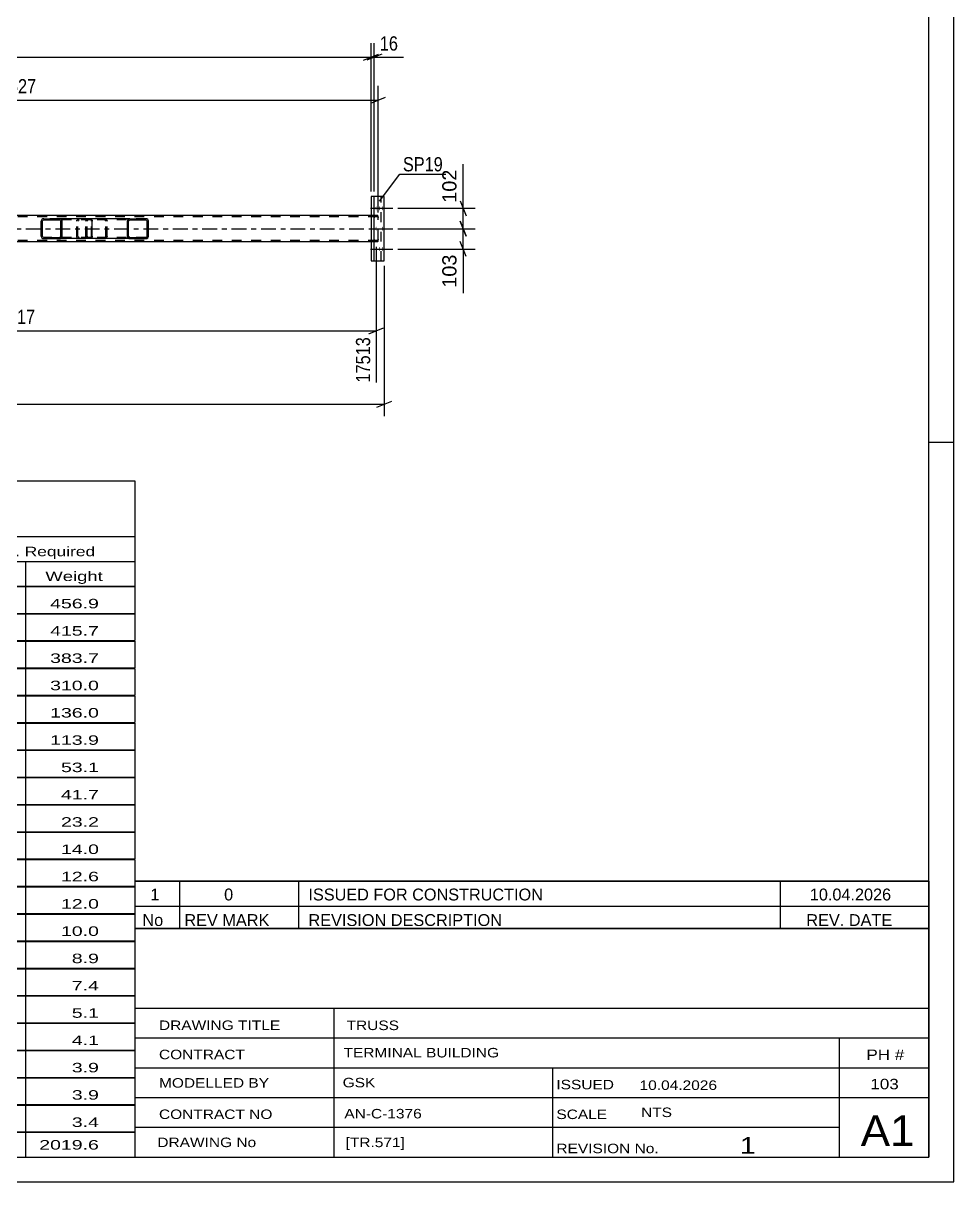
# Model space of a CAD drawing. Header units: millimetres. Extents: x -111 to 730, y -402 to 192.
# Drawn here: x 542.7 to 730.2, y -402.3 to -168.8 of the extents above; entities that cross this region are included whole.
import ezdxf

# ---------------------------------------------------------------- set-up
doc = ezdxf.new("R2010")
doc.units = ezdxf.units.MM
doc.linetypes.add('DXK_LINE_DOT2', pattern=[3.9198, 1.9599, -1.9599])
doc.linetypes.add('DXK_LINE_DOT3', pattern=[5.9187, 2.979, -0.9799, 0.9799, -0.9799])
doc.styles.add('Arial', font='ARIAL.TTF', dxfattribs={"height": 0.2})
doc.styles.add('Arial Narrow', font='ARIALN.TTF', dxfattribs={"height": 0.2})

# ---------------------------------------------------------------- blocks, each defined once
blk = doc.blocks.new('Unknown-192539618-1137')
at = {"color": 5, "linetype": 'Continuous'}
for p, q in [((730.15, -402.25), (730.15, 191.75)), ((725.15, -397.25), (725.15, 186.75)), ((730.15, -253.25), (725.15, -253.25)), ((-105.85, -397.25), (725.15, -397.25)), ((-110.85, -402.25), (730.15, -402.25))]:
    blk.add_line(p, q, dxfattribs=at)
blk = doc.blocks.new('Part-192539618-3714 - 3622')
at = {"color": 2, "linetype": 'Continuous'}
for p, q in [((615.42, -203.69), (612.77, -203.69)), ((612.77, -203.69), (612.77, -216.69)), ((613.41, -216.69), (613.41, -203.69)), ((615.42, -216.69), (615.42, -203.69)), ((612.77, -216.69), (615.42, -216.69))]:
    blk.add_line(p, q, dxfattribs=at)
at = {"color": 7, "linetype": 'DXK_LINE_DOT2'}
blk.add_line((614.79, -216.69), (614.79, -203.69), dxfattribs=at)
blk = doc.blocks.new('Part-192539618-3737 - 3622')
at = {"linetype": 'Continuous'}
h = blk.add_hatch(dxfattribs=at)
h.set_pattern_fill('', scale=0.7, style=0, pattern_type=0)
h.set_pattern_definition([(45, (567.8845, -208.4888), (-1.57154, 1.57154), [])])
h.paths.add_polyline_path([(567.92, -208.67), (567.88, -208.49), (567.77, -208.33), (567.61, -208.23), (567.41, -208.19), (564.18, -208.19), (563.98, -208.23), (563.82, -208.33), (563.71, -208.49), (563.67, -208.67), (563.67, -211.71), (563.71, -211.9), (563.82, -212.05), (563.98, -212.16), (564.18, -212.19), (567.41, -212.19), (567.61, -212.16), (567.77, -212.05), (567.88, -211.9), (567.92, -211.71)])
h.paths.add_polyline_path([(567.65, -211.8), (567.59, -211.88), (567.51, -211.93), (567.41, -211.95), (564.18, -211.95), (564.08, -211.93), (564, -211.88), (563.94, -211.8), (563.92, -211.71), (563.92, -208.67), (563.94, -208.58), (564, -208.5), (564.08, -208.45), (564.18, -208.43), (567.41, -208.43), (567.51, -208.45), (567.59, -208.5), (567.65, -208.58), (567.67, -208.67), (567.67, -211.71)])
at = {"color": 7, "linetype": 'DXK_LINE_DOT2'}
for p, q in [((555.32, -208.67), (555.36, -208.49)), ((555.32, -211.71), (555.32, -208.67)), ((555.59, -208.58), (555.57, -208.67)), ((555.57, -211.71), (555.57, -208.67)), ((555.65, -208.5), (555.59, -208.58)), ((555.63, -208.23), (555.83, -208.19)), ((555.73, -208.45), (555.65, -208.5)), ((555.83, -208.43), (555.73, -208.45)), ((556.31, -208.19), (555.83, -208.19)), ((567.41, -208.43), (555.83, -208.43)), ((559.06, -208.19), (559.26, -208.23)), ((559.16, -208.45), (559.06, -208.43)), ((559.24, -208.5), (559.16, -208.45)), ((559.3, -208.58), (559.24, -208.5)), ((559.32, -208.67), (559.3, -208.58)), ((559.32, -211.71), (559.32, -208.67)), ((559.54, -208.49), (559.57, -208.67)), ((559.57, -211.71), (559.57, -208.67)), ((567.41, -208.19), (564.18, -208.19)), ((555.36, -211.9), (555.32, -211.71)), ((555.57, -211.71), (555.59, -211.8)), ((555.59, -211.8), (555.65, -211.88)), ((555.83, -212.19), (555.63, -212.16)), ((555.65, -211.88), (555.73, -211.93)), ((555.73, -211.93), (555.83, -211.95)), ((567.41, -211.95), (555.83, -211.95)), ((556.31, -212.19), (555.83, -212.19)), ((559.06, -211.95), (559.16, -211.93)), ((559.26, -212.16), (559.06, -212.19)), ((559.16, -211.93), (559.24, -211.88)), ((559.24, -211.88), (559.3, -211.8)), ((559.3, -211.8), (559.32, -211.71)), ((559.57, -211.71), (559.54, -211.9)), ((567.41, -212.19), (564.18, -212.19))]:
    blk.add_line(p, q, dxfattribs=at)
at = {"color": 2, "linetype": 'Continuous'}
for p, q in [((564.18, -208.19), (556.31, -208.19)), ((563.71, -208.49), (563.67, -208.67)), ((563.67, -211.71), (563.67, -208.67)), ((563.92, -208.67), (563.94, -208.58)), ((563.92, -211.71), (563.92, -208.67)), ((563.94, -208.58), (564, -208.5)), ((564.18, -208.19), (563.98, -208.23)), ((564, -208.5), (564.08, -208.45)), ((564.08, -208.45), (564.18, -208.43)), ((564.18, -208.19), (567.41, -208.19)), ((564.18, -208.43), (567.41, -208.43)), ((567.61, -208.23), (567.41, -208.19)), ((567.41, -208.43), (567.51, -208.45)), ((567.51, -208.45), (567.59, -208.5)), ((567.59, -208.5), (567.65, -208.58)), ((567.65, -208.58), (567.67, -208.67)), ((567.67, -211.71), (567.67, -208.67)), ((567.92, -208.67), (567.88, -208.49)), ((567.92, -211.71), (567.92, -208.67)), ((564.18, -212.19), (556.31, -212.19)), ((563.67, -211.71), (563.71, -211.9)), ((563.94, -211.8), (563.92, -211.71)), ((564, -211.88), (563.94, -211.8)), ((563.98, -212.16), (564.18, -212.19)), ((564.08, -211.93), (564, -211.88)), ((564.18, -211.95), (564.08, -211.93)), ((564.18, -211.95), (567.41, -211.95)), ((564.18, -212.19), (567.41, -212.19)), ((567.51, -211.93), (567.41, -211.95)), ((567.41, -212.19), (567.61, -212.16)), ((567.59, -211.88), (567.51, -211.93)), ((567.65, -211.8), (567.59, -211.88)), ((567.67, -211.71), (567.65, -211.8)), ((567.88, -211.9), (567.92, -211.71))]:
    blk.add_line(p, q, dxfattribs=at)
at = {"color": 7, "linetype": 'DXK_LINE_DOT2'}
for centre, start, end in [((555.81, -208.69), 110.7583, 155.68), ((559.08, -208.69), 24.32, 69.2417), ((555.81, -211.69), 204.32, 249.2417), ((559.08, -211.69), 290.7583, 335.68)]:
    blk.add_arc(centre, 0.496, start, end, dxfattribs=at)
at = {"color": 2, "linetype": 'Continuous'}
for centre, start, end in [((564.16, -208.69), 110.7583, 155.68), ((567.43, -208.69), 24.32, 69.2417), ((564.16, -211.69), 204.32, 249.2417), ((567.43, -211.69), 290.7583, 335.68)]:
    blk.add_arc(centre, 0.496, start, end, dxfattribs=at)
blk = doc.blocks.new('Part-192539618-3738 - 3622')
at = {"linetype": 'Continuous'}
h = blk.add_hatch(dxfattribs=at)
h.set_pattern_fill('', scale=0.7, style=0, pattern_type=0)
h.set_pattern_definition([(45, (550.4738, -208.4888), (-1.57154, 1.57154), [])])
h.paths.add_polyline_path([(550.51, -208.67), (550.47, -208.49), (550.36, -208.33), (550.2, -208.23), (550.01, -208.19), (546.83, -208.19), (546.63, -208.23), (546.47, -208.33), (546.36, -208.49), (546.32, -208.67), (546.32, -211.71), (546.36, -211.9), (546.47, -212.05), (546.63, -212.16), (546.83, -212.19), (550.01, -212.19), (550.2, -212.16), (550.36, -212.05), (550.47, -211.9), (550.51, -211.71)])
h.paths.add_polyline_path([(550.24, -211.8), (550.19, -211.88), (550.11, -211.93), (550.01, -211.95), (546.83, -211.95), (546.73, -211.93), (546.65, -211.88), (546.59, -211.8), (546.57, -211.71), (546.57, -208.67), (546.59, -208.58), (546.65, -208.5), (546.73, -208.45), (546.83, -208.43), (550.01, -208.43), (550.11, -208.45), (550.19, -208.5), (550.24, -208.58), (550.26, -208.67), (550.26, -211.71)])
at = {"color": 2, "linetype": 'Continuous'}
for p, q in [((546.36, -208.49), (546.32, -208.67)), ((546.32, -211.71), (546.32, -208.67)), ((546.57, -208.67), (546.59, -208.58)), ((546.57, -211.71), (546.57, -208.67)), ((546.59, -208.58), (546.65, -208.5)), ((546.83, -208.19), (546.63, -208.23)), ((546.65, -208.5), (546.73, -208.45)), ((546.73, -208.45), (546.83, -208.43)), ((546.83, -208.19), (550.01, -208.19)), ((546.83, -208.43), (550.01, -208.43)), ((556.31, -208.19), (550.01, -208.19)), ((550.2, -208.23), (550.01, -208.19)), ((550.01, -208.43), (550.11, -208.45)), ((550.11, -208.45), (550.19, -208.5)), ((550.19, -208.5), (550.24, -208.58)), ((550.24, -208.58), (550.26, -208.67)), ((550.26, -211.71), (550.26, -208.67)), ((550.51, -208.67), (550.47, -208.49)), ((550.51, -211.71), (550.51, -208.67)), ((556.31, -208.19), (556.41, -208.23)), ((556.41, -208.23), (556.5, -208.33)), ((556.5, -208.33), (556.56, -208.49)), ((556.56, -208.49), (556.58, -208.67)), ((556.58, -211.71), (556.58, -208.67)), ((546.32, -211.71), (546.36, -211.9)), ((546.59, -211.8), (546.57, -211.71)), ((546.65, -211.88), (546.59, -211.8)), ((546.63, -212.16), (546.83, -212.19)), ((546.73, -211.93), (546.65, -211.88)), ((546.83, -211.95), (546.73, -211.93)), ((546.83, -211.95), (550.01, -211.95)), ((546.83, -212.19), (550.01, -212.19)), ((550.11, -211.93), (550.01, -211.95)), ((550.01, -212.19), (550.2, -212.16)), ((556.31, -212.19), (550.01, -212.19)), ((550.19, -211.88), (550.11, -211.93)), ((550.24, -211.8), (550.19, -211.88)), ((550.26, -211.71), (550.24, -211.8)), ((550.47, -211.9), (550.51, -211.71)), ((556.41, -212.16), (556.31, -212.19)), ((556.5, -212.05), (556.41, -212.16)), ((556.56, -211.9), (556.5, -212.05)), ((556.58, -211.71), (556.56, -211.9))]:
    blk.add_line(p, q, dxfattribs=at)
at = {"color": 7, "linetype": 'DXK_LINE_DOT2'}
for p, q in [((550.01, -208.19), (546.83, -208.19)), ((556.31, -208.43), (546.83, -208.43)), ((553.47, -208.67), (553.51, -208.49)), ((553.47, -211.71), (553.47, -208.67)), ((553.74, -208.58), (553.72, -208.67)), ((553.72, -211.71), (553.72, -208.67)), ((553.8, -208.5), (553.74, -208.58)), ((553.78, -208.23), (553.98, -208.19)), ((553.88, -208.45), (553.8, -208.5)), ((553.98, -208.43), (553.88, -208.45)), ((555.32, -208.43), (555.32, -208.19)), ((556.36, -208.45), (556.31, -208.43)), ((556.41, -208.5), (556.36, -208.45)), ((556.43, -208.58), (556.41, -208.5)), ((556.45, -208.67), (556.43, -208.58)), ((556.45, -211.71), (556.45, -208.67)), ((556.31, -211.95), (546.83, -211.95)), ((550.01, -212.19), (546.83, -212.19)), ((553.51, -211.9), (553.47, -211.71)), ((553.72, -211.71), (553.74, -211.8)), ((553.74, -211.8), (553.8, -211.88)), ((553.98, -212.19), (553.78, -212.16)), ((553.8, -211.88), (553.82, -211.9)), ((553.82, -211.9), (553.88, -211.93)), ((553.88, -211.93), (553.98, -211.95)), ((555.32, -212.19), (555.32, -211.95)), ((556.31, -211.95), (556.36, -211.93)), ((556.36, -211.93), (556.41, -211.88)), ((556.41, -211.88), (556.43, -211.8)), ((556.43, -211.8), (556.45, -211.71))]:
    blk.add_line(p, q, dxfattribs=at)
at = {"color": 2, "linetype": 'Continuous'}
for centre, start, end in [((546.81, -208.69), 111.1941, 156.1506), ((550.02, -208.69), 23.8494, 68.8059), ((546.81, -211.7), 203.8494, 248.8059), ((550.02, -211.7), 291.1941, 336.1506)]:
    blk.add_arc(centre, 0.492, start, end, dxfattribs=at)
at = {"color": 7, "linetype": 'DXK_LINE_DOT2'}
for centre, start, end in [((553.96, -208.69), 111.1941, 156.1506), ((553.96, -211.7), 203.8494, 248.8059)]:
    blk.add_arc(centre, 0.492, start, end, dxfattribs=at)
blk = doc.blocks.new('Part-192539618-3839 - 3622')
at = {"color": 2, "linetype": 'Continuous'}
for p, q in [((612.77, -207.55), (474.3, -207.55)), ((612.77, -212.83), (474.3, -212.83))]:
    blk.add_line(p, q, dxfattribs=at)
at = {"color": 7, "linetype": 'DXK_LINE_DOT2'}
for p, q in [((614.12, -207.55), (612.77, -207.55)), ((613.39, -207.69), (613.37, -207.85)), ((613.41, -207.59), (613.39, -207.69)), ((613.44, -207.55), (613.41, -207.59)), ((614.15, -207.59), (614.12, -207.55)), ((614.17, -207.69), (614.15, -207.59)), ((614.19, -207.85), (614.17, -207.69)), ((614.12, -207.79), (-48.62, -207.79)), ((613.37, -207.85), (613.37, -208.03)), ((613.37, -212.35), (613.37, -208.03)), ((613.4, -208.03), (613.41, -208.01)), ((613.4, -212.35), (613.4, -208.03)), ((613.41, -207.94), (613.42, -207.86)), ((613.41, -208.01), (613.41, -207.94)), ((613.42, -207.86), (613.43, -207.81)), ((613.43, -207.81), (613.44, -207.79)), ((614.12, -207.79), (614.14, -207.81)), ((614.14, -207.81), (614.15, -207.86)), ((614.15, -207.86), (614.16, -207.94)), ((614.16, -207.94), (614.16, -208.03)), ((614.16, -212.35), (614.16, -208.03)), ((614.2, -208.03), (614.19, -207.85)), ((614.2, -212.35), (614.2, -208.03)), ((613.37, -212.35), (613.37, -212.54)), ((613.41, -212.44), (613.4, -212.35)), ((613.42, -212.52), (613.41, -212.44)), ((614.16, -212.44), (614.15, -212.52)), ((614.16, -212.35), (614.16, -212.44)), ((614.19, -212.54), (614.2, -212.35)), ((614.12, -212.59), (-48.62, -212.59)), ((614.12, -212.83), (612.77, -212.83)), ((613.37, -212.54), (613.39, -212.69)), ((613.39, -212.69), (613.41, -212.8)), ((613.41, -212.8), (613.44, -212.83)), ((613.43, -212.57), (613.42, -212.52)), ((613.44, -212.59), (613.43, -212.57)), ((614.14, -212.57), (614.12, -212.59)), ((614.12, -212.83), (614.15, -212.8)), ((614.15, -212.52), (614.14, -212.57)), ((614.15, -212.8), (614.17, -212.69)), ((614.17, -212.69), (614.19, -212.54))]:
    blk.add_line(p, q, dxfattribs=at)
at = {"color": 7, "linetype": 'DXK_LINE_DOT3'}
blk.add_line((-48.62, -210.19), (613.78, -210.19), dxfattribs=at)
blk = doc.blocks.new('Bolt-192539618-3847 - 3622')
at = {"linetype": 'Continuous'}
for points in [[(613.71, -206.09), (613.71, -206), (613.72, -205.91), (613.72, -205.83), (613.73, -205.77), (613.74, -205.71), (613.76, -205.67), (613.77, -205.66), (613.78, -205.66), (613.8, -205.67), (613.81, -205.71), (613.82, -205.77), (613.83, -205.83), (613.84, -205.91), (613.84, -206), (613.85, -206.09), (613.84, -206.18), (613.84, -206.27), (613.83, -206.35), (613.82, -206.42), (613.81, -206.47), (613.8, -206.51), (613.78, -206.53), (613.77, -206.53), (613.76, -206.51), (613.74, -206.47), (613.73, -206.42), (613.72, -206.35), (613.72, -206.27), (613.71, -206.18)], [(614.35, -206.09), (614.35, -206), (614.35, -205.91), (614.36, -205.83), (614.37, -205.77), (614.38, -205.71), (614.39, -205.67), (614.41, -205.66), (614.42, -205.66), (614.43, -205.67), (614.45, -205.71), (614.46, -205.77), (614.47, -205.83), (614.48, -205.91), (614.48, -206), (614.48, -206.09), (614.48, -206.18), (614.48, -206.27), (614.47, -206.35), (614.46, -206.42), (614.45, -206.47), (614.43, -206.51), (614.42, -206.53), (614.41, -206.53), (614.39, -206.51), (614.38, -206.47), (614.37, -206.42), (614.36, -206.35), (614.35, -206.27), (614.35, -206.18)], [(614.98, -206.09), (614.98, -206), (614.99, -205.91), (614.99, -205.83), (615, -205.77), (615.02, -205.71), (615.03, -205.67), (615.04, -205.66), (615.06, -205.66), (615.07, -205.67), (615.08, -205.71), (615.1, -205.77), (615.1, -205.83), (615.11, -205.91), (615.12, -206), (615.12, -206.09), (615.12, -206.18), (615.11, -206.27), (615.1, -206.35), (615.1, -206.42), (615.08, -206.47), (615.07, -206.51), (615.06, -206.53), (615.04, -206.53), (615.03, -206.51), (615.02, -206.47), (615, -206.42), (614.99, -206.35), (614.99, -206.27), (614.98, -206.18)], [(613.71, -210.19), (613.71, -210.1), (613.72, -210.01), (613.72, -209.93), (613.73, -209.87), (613.74, -209.81), (613.76, -209.77), (613.77, -209.76), (613.78, -209.76), (613.8, -209.77), (613.81, -209.81), (613.82, -209.87), (613.83, -209.93), (613.84, -210.01), (613.84, -210.1), (613.85, -210.19), (613.84, -210.28), (613.84, -210.37), (613.83, -210.45), (613.82, -210.52), (613.81, -210.57), (613.8, -210.61), (613.78, -210.63), (613.77, -210.63), (613.76, -210.61), (613.74, -210.57), (613.73, -210.52), (613.72, -210.45), (613.72, -210.37), (613.71, -210.28)], [(614.98, -210.19), (614.98, -210.1), (614.99, -210.01), (614.99, -209.93), (615, -209.87), (615.02, -209.81), (615.03, -209.77), (615.04, -209.76), (615.06, -209.76), (615.07, -209.77), (615.08, -209.81), (615.1, -209.87), (615.1, -209.93), (615.11, -210.01), (615.12, -210.1), (615.12, -210.19), (615.12, -210.28), (615.11, -210.37), (615.1, -210.45), (615.1, -210.52), (615.08, -210.57), (615.07, -210.61), (615.06, -210.63), (615.04, -210.63), (615.03, -210.61), (615.02, -210.57), (615, -210.52), (614.99, -210.45), (614.99, -210.37), (614.98, -210.28)], [(613.71, -214.29), (613.71, -214.2), (613.72, -214.11), (613.72, -214.03), (613.73, -213.97), (613.74, -213.91), (613.76, -213.87), (613.77, -213.86), (613.78, -213.86), (613.8, -213.87), (613.81, -213.91), (613.82, -213.97), (613.83, -214.03), (613.84, -214.11), (613.84, -214.2), (613.85, -214.29), (613.84, -214.38), (613.84, -214.47), (613.83, -214.55), (613.82, -214.62), (613.81, -214.67), (613.8, -214.71), (613.78, -214.73), (613.77, -214.73), (613.76, -214.71), (613.74, -214.67), (613.73, -214.62), (613.72, -214.55), (613.72, -214.47), (613.71, -214.38)], [(614.35, -214.29), (614.35, -214.2), (614.35, -214.11), (614.36, -214.03), (614.37, -213.97), (614.38, -213.91), (614.39, -213.87), (614.41, -213.86), (614.42, -213.86), (614.43, -213.87), (614.45, -213.91), (614.46, -213.97), (614.47, -214.03), (614.48, -214.11), (614.48, -214.2), (614.48, -214.29), (614.48, -214.38), (614.48, -214.47), (614.47, -214.55), (614.46, -214.62), (614.45, -214.67), (614.43, -214.71), (614.42, -214.73), (614.41, -214.73), (614.39, -214.71), (614.38, -214.67), (614.37, -214.62), (614.36, -214.55), (614.35, -214.47), (614.35, -214.38)], [(614.98, -214.29), (614.98, -214.2), (614.99, -214.11), (614.99, -214.03), (615, -213.97), (615.02, -213.91), (615.03, -213.87), (615.04, -213.86), (615.06, -213.86), (615.07, -213.87), (615.08, -213.91), (615.1, -213.97), (615.1, -214.03), (615.11, -214.11), (615.12, -214.2), (615.12, -214.29), (615.12, -214.38), (615.11, -214.47), (615.1, -214.55), (615.1, -214.62), (615.08, -214.67), (615.07, -214.71), (615.06, -214.73), (615.04, -214.73), (615.03, -214.71), (615.02, -214.67), (615, -214.62), (614.99, -214.55), (614.99, -214.47), (614.98, -214.38)]]:
    blk.add_hatch(color=1, dxfattribs=at).paths.add_polyline_path(points)
at = {"color": 1, "linetype": 'Continuous'}
for p, q in [((612.63, -206.09), (615.91, -206.09)), ((613.27, -206.09), (616.55, -206.09)), ((613.9, -206.09), (617.18, -206.09)), ((612.63, -210.19), (615.91, -210.19)), ((613.9, -210.19), (617.18, -210.19)), ((612.63, -214.29), (615.91, -214.29)), ((613.27, -214.29), (616.55, -214.29)), ((613.9, -214.29), (617.18, -214.29))]:
    blk.add_line(p, q, dxfattribs=at)
blk = doc.blocks.new('StraightDimension-192539618-37159 - 3622')
at = {"color": 7, "linetype": 'Continuous'}
for p, q in [((630.72, -208.69), (631.92, -211.69)), ((618.18, -210.19), (633.72, -210.19)), ((631.32, -214.29), (631.32, -210.19)), ((618.18, -214.29), (633.72, -214.29)), ((631.92, -215.79), (630.72, -212.79))]:
    blk.add_line(p, q, dxfattribs=at)
at = {"color": 0}
blk.add_wipeout([(630.57, -214.82), (626.37, -214.82), (626.37, -222.69), (630.57, -222.69)], dxfattribs=at)
at = {"color": 7, "linetype": 'Continuous'}
blk.add_line((631.32, -214.29), (631.32, -223.21), dxfattribs=at)
blk.add_line((631.32, -214.29), (631.32, -223.21), dxfattribs=at)
at = {"color": 3, "style": 'Arial'}
blk.add_text('103', height=2.865, rotation=90.0002, dxfattribs=at).set_placement((629.97, -222.09))
blk = doc.blocks.new('StraightDimension-192539618-3921 - 3622')
at = {"color": 7, "linetype": 'Continuous'}
for p, q in [((613.78, -213.83), (613.78, -241.19)), ((469.1, -222.23), (469.1, -241.19)), ((470.6, -230.15), (467.6, -231.35)), ((469.1, -230.75), (613.78, -230.75)), ((612.28, -231.35), (615.28, -230.15))]:
    blk.add_line(p, q, dxfattribs=at)
at = {"color": 0}
blk.add_wipeout([(545.7, -230), (545.7, -225.8), (537.18, -225.8), (537.18, -230)], dxfattribs=at)
at = {"color": 0, "linetype": 'Continuous'}
blk.add_wipeout([(613.18, -231.45), (608.98, -231.45), (608.98, -241.79), (613.18, -241.79)], dxfattribs=at)
at = {"color": 3, "style": 'Arial Narrow'}
blk.add_text('3617', height=2.863, dxfattribs=at).set_placement((537.78, -229.4))
at = {"color": 3, "linetype": 'Continuous', "style": 'Arial Narrow'}
blk.add_text('17513', height=2.863, rotation=90.0002, dxfattribs=at).set_placement((612.58, -241.19))
blk = doc.blocks.new('StraightDimension-192539618-3941 - 3622')
at = {"color": 7, "linetype": 'Continuous'}
for p, q in [((469.1, -198.95), (469.1, -181.42)), ((614.2, -206.94), (614.2, -181.42)), ((470.6, -183.67), (467.6, -184.87)), ((469.1, -184.27), (614.2, -184.27)), ((612.7, -184.87), (615.7, -183.67))]:
    blk.add_line(p, q, dxfattribs=at)
at = {"color": 0}
blk.add_wipeout([(545.9, -183.52), (545.9, -179.32), (537.39, -179.32), (537.39, -183.52)], dxfattribs=at)
at = {"color": 3, "style": 'Arial Narrow'}
blk.add_text('3627', height=2.863, dxfattribs=at).set_placement((537.99, -182.92))
blk = doc.blocks.new('StraightDimension-192539618-36184 - 3622')
at = {"color": 7, "linetype": 'Continuous'}
for p, q in [((611.27, -176.25), (614.27, -175.05)), ((614.91, -175.05), (611.91, -176.25)), ((612.77, -202.69), (612.77, -172.8)), ((613.41, -202.69), (613.41, -172.8)), ((612.77, -175.65), (613.41, -175.65))]:
    blk.add_line(p, q, dxfattribs=at)
at = {"color": 0}
blk.add_wipeout([(618.79, -174.9), (618.79, -170.7), (613.93, -170.7), (613.93, -174.9)], dxfattribs=at)
at = {"color": 7, "linetype": 'Continuous'}
blk.add_line((613.41, -175.65), (619.31, -175.65), dxfattribs=at)
blk.add_line((613.41, -175.65), (619.31, -175.65), dxfattribs=at)
at = {"color": 3, "style": 'Arial Narrow'}
blk.add_text('16', height=2.863, dxfattribs=at).set_placement((614.53, -174.3))
blk = doc.blocks.new('StraightDimension-192539618-36185 - 3622')
at = {"color": 7, "linetype": 'Continuous'}
for p, q in [((611.27, -176.25), (614.27, -175.05)), ((612.77, -202.69), (612.77, -172.8)), ((-57.24, -175.65), (612.77, -175.65))]:
    blk.add_line(p, q, dxfattribs=at)
blk = doc.blocks.new('StraightDimension-192539618-36209 - 3622')
at = {"color": 7, "linetype": 'Continuous'}
for p, q in [((615.42, -217.69), (615.42, -247.98)), ((613.92, -246.18), (616.92, -244.98)), ((-57.88, -245.58), (615.42, -245.58))]:
    blk.add_line(p, q, dxfattribs=at)
blk = doc.blocks.new('StraightDimension-192539618-37158 - 3622')
at = {"color": 7, "linetype": 'Continuous'}
for p, q in [((630.72, -204.59), (631.92, -207.59)), ((618.18, -206.09), (633.72, -206.09)), ((631.32, -210.19), (631.32, -206.09)), ((631.92, -211.69), (630.72, -208.69)), ((618.18, -210.19), (633.72, -210.19))]:
    blk.add_line(p, q, dxfattribs=at)
at = {"color": 0}
blk.add_wipeout([(630.57, -197.7), (626.37, -197.7), (626.37, -205.57), (630.57, -205.57)], dxfattribs=at)
at = {"color": 7, "linetype": 'Continuous'}
blk.add_line((631.32, -206.09), (631.32, -197.17), dxfattribs=at)
blk.add_line((631.32, -206.09), (631.32, -197.17), dxfattribs=at)
at = {"color": 3, "style": 'Arial'}
blk.add_text('102', height=2.865, rotation=90.0002, dxfattribs=at).set_placement((629.97, -204.97))
blk = doc.blocks.new('Unknown-192539618-45545')
at = {"color": 7, "linetype": 'Continuous'}
for p, q in [((565.15, -351.2), (565.15, -397.25)), ((565.15, -351.2), (725.15, -351.2)), ((725.15, -351.25), (725.15, -397.25)), ((565.15, -367.25), (725.15, -367.25)), ((605.29, -367.25), (605.29, -397.25)), ((565.15, -373.25), (725.15, -373.25)), ((707.15, -397.2), (707.15, -373.2)), ((565.15, -379.25), (725.15, -379.25)), ((649.29, -379.25), (649.29, -397.25)), ((565.15, -385.25), (725.15, -385.25)), ((565.15, -391.25), (707.15, -391.25)), ((565.15, -397.25), (725.15, -397.25))]:
    blk.add_line(p, q, dxfattribs=at)
at = {"color": 7, "style": 'Arial Narrow'}
for s, height, width, p in [('DRAWING TITLE', 1.9089, 1.425378, (570.04, -371.65)), (' TRUSS', 1.909, 1.425378, (606.96, -371.67)), ('CONTRACT', 1.909, 1.425378, (570.04, -377.54)), ('TERMINAL BUILDING', 1.9089, 1.425378, (607.21, -377.18)), ('MODELLED BY', 1.9089, 1.425378, (570.04, -383.27)), ('GSK', 1.909, 1.425378, (607.04, -383.21)), ('ISSUED', 1.909, 1.425378, (650.09, -383.61)), ('10.04.2026', 1.909, 1.425378, (666.85, -383.73)), ('AN-C-1376', 1.909, 1.425378, (607.38, -389.47)), ('CONTRACT NO', 1.9089, 1.425378, (570.04, -389.59)), ('SCALE', 1.909, 1.425378, (650.09, -389.6)), ('A1', 6.204, 1.25, (711.39, -395.05)), ('DRAWING No', 1.909, 1.425378, (569.71, -395.25)), ('[TR.571]', 1.909, 1.425378, (607.62, -395.26)), ('REVISION No.', 1.9089, 1.425378, (650.09, -396.48)), ('1', 3.34, 1.5, (687.07, -396.57))]:
    blk.add_text(s, height=height, dxfattribs=dict(at, width=width)).set_placement(p)
at = {"color": 7, "linetype": 'Continuous', "style": 'Arial Narrow'}
for s, height, width, p in [('PH #', 2.1, 1.42538, (712.55, -377.7)), ('103', 2.1, 1.42538, (713.34, -383.6)), ('NTS', 1.909, 1.425378, (667.15, -389.2))]:
    blk.add_text(s, height=height, dxfattribs=dict(at, width=width)).set_placement(p)
blk = doc.blocks.new('Unknown-192539618-45546')
at = {"color": 7, "linetype": 'Continuous'}
for p, q in [((405.15, -261), (565.15, -261)), ((405.15, -272.25), (405.15, -261)), ((565.15, -261), (565.15, -272.25)), ((405.15, -272.25), (565.15, -272.25)), ((405.15, -272.25), (405.15, -277.25)), ((565.15, -272.25), (565.15, -277.25)), ((405.15, -277.25), (565.15, -277.25)), ((405.15, -277.25), (405.15, -282.25)), ((429.15, -277.25), (429.15, -282.25)), ((464.65, -277.25), (464.65, -282.25)), ((490.65, -277.25), (490.65, -282.25)), ((503.65, -277.25), (503.65, -282.25)), ((521.15, -277.25), (521.15, -282.25)), ((543.15, -277.25), (543.15, -282.25)), ((565.15, -277.25), (565.15, -282.25)), ((405.15, -282.25), (565.15, -282.25)), ((405.15, -282.3), (405.15, -287.7)), ((405.15, -282.3), (565.15, -282.3)), ((429.15, -282.25), (429.15, -287.75)), ((464.65, -282.25), (464.65, -287.75)), ((490.65, -282.25), (490.65, -287.75)), ((503.65, -282.25), (503.65, -287.75)), ((521.15, -282.25), (521.15, -287.75)), ((543.15, -282.25), (543.15, -287.75)), ((565.15, -282.3), (565.15, -287.7)), ((405.15, -287.7), (565.15, -287.7)), ((405.15, -287.8), (405.15, -293.2)), ((405.15, -287.8), (565.15, -287.8)), ((429.15, -287.75), (429.15, -293.25)), ((464.65, -287.75), (464.65, -293.25)), ((490.65, -287.75), (490.65, -293.25)), ((503.65, -287.75), (503.65, -293.25)), ((521.15, -287.75), (521.15, -293.25)), ((543.15, -287.75), (543.15, -293.25)), ((565.15, -287.8), (565.15, -293.2)), ((405.15, -293.2), (565.15, -293.2)), ((405.15, -293.3), (405.15, -298.7)), ((405.15, -293.3), (565.15, -293.3)), ((429.15, -293.25), (429.15, -298.75)), ((464.65, -293.25), (464.65, -298.75)), ((490.65, -293.25), (490.65, -298.75)), ((503.65, -293.25), (503.65, -298.75)), ((521.15, -293.25), (521.15, -298.75)), ((543.15, -293.25), (543.15, -298.75)), ((565.15, -293.3), (565.15, -298.7)), ((405.15, -298.7), (565.15, -298.7)), ((405.15, -298.8), (405.15, -304.2)), ((405.15, -298.8), (565.15, -298.8)), ((429.15, -298.75), (429.15, -304.25)), ((464.65, -298.75), (464.65, -304.25)), ((490.65, -298.75), (490.65, -304.25)), ((503.65, -298.75), (503.65, -304.25)), ((521.15, -298.75), (521.15, -304.25)), ((543.15, -298.75), (543.15, -304.25)), ((565.15, -298.8), (565.15, -304.2)), ((405.15, -304.2), (565.15, -304.2)), ((405.15, -304.3), (405.15, -309.7)), ((405.15, -304.3), (565.15, -304.3)), ((429.15, -304.25), (429.15, -309.75)), ((464.65, -304.25), (464.65, -309.75)), ((490.65, -304.25), (490.65, -309.75)), ((503.65, -304.25), (503.65, -309.75)), ((521.15, -304.25), (521.15, -309.75)), ((543.15, -304.25), (543.15, -309.75)), ((565.15, -304.3), (565.15, -309.7)), ((405.15, -309.7), (565.15, -309.7)), ((405.15, -309.8), (405.15, -315.2)), ((405.15, -309.8), (565.15, -309.8)), ((429.15, -309.75), (429.15, -315.25)), ((464.65, -309.75), (464.65, -315.25)), ((490.65, -309.75), (490.65, -315.25)), ((503.65, -309.75), (503.65, -315.25)), ((521.15, -309.75), (521.15, -315.25)), ((543.15, -309.75), (543.15, -315.25)), ((565.15, -309.8), (565.15, -315.2)), ((405.15, -315.2), (565.15, -315.2)), ((405.15, -315.3), (405.15, -320.7)), ((405.15, -315.3), (565.15, -315.3)), ((429.15, -315.25), (429.15, -320.75)), ((464.65, -315.25), (464.65, -320.75)), ((490.65, -315.25), (490.65, -320.75)), ((503.65, -315.25), (503.65, -320.75)), ((521.15, -315.25), (521.15, -320.75)), ((543.15, -315.25), (543.15, -320.75)), ((565.15, -315.3), (565.15, -320.7)), ((405.15, -320.7), (565.15, -320.7)), ((405.15, -320.8), (405.15, -326.2)), ((405.15, -320.8), (565.15, -320.8)), ((429.15, -320.75), (429.15, -326.25)), ((464.65, -320.75), (464.65, -326.25)), ((490.65, -320.75), (490.65, -326.25)), ((503.65, -320.75), (503.65, -326.25)), ((521.15, -320.75), (521.15, -326.25)), ((543.15, -320.75), (543.15, -326.25)), ((565.15, -320.8), (565.15, -326.2)), ((405.15, -326.2), (565.15, -326.2)), ((405.15, -326.3), (405.15, -331.7)), ((405.15, -326.3), (565.15, -326.3)), ((429.15, -326.25), (429.15, -331.75)), ((464.65, -326.25), (464.65, -331.75)), ((490.65, -326.25), (490.65, -331.75)), ((503.65, -326.25), (503.65, -331.75)), ((521.15, -326.25), (521.15, -331.75)), ((543.15, -326.25), (543.15, -331.75)), ((565.15, -326.3), (565.15, -331.7)), ((405.15, -331.7), (565.15, -331.7)), ((405.15, -331.8), (405.15, -337.2)), ((405.15, -331.8), (565.15, -331.8)), ((429.15, -331.75), (429.15, -337.25)), ((464.65, -331.75), (464.65, -337.25)), ((490.65, -331.75), (490.65, -337.25)), ((503.65, -331.75), (503.65, -337.25)), ((521.15, -331.75), (521.15, -337.25)), ((543.15, -331.75), (543.15, -337.25)), ((565.15, -331.8), (565.15, -337.2)), ((405.15, -337.2), (565.15, -337.2)), ((405.15, -337.3), (405.15, -342.7)), ((405.15, -337.3), (565.15, -337.3)), ((429.15, -337.25), (429.15, -342.75)), ((464.65, -337.25), (464.65, -342.75)), ((490.65, -337.25), (490.65, -342.75)), ((503.65, -337.25), (503.65, -342.75)), ((521.15, -337.25), (521.15, -342.75)), ((543.15, -337.25), (543.15, -342.75)), ((565.15, -337.3), (565.15, -342.7)), ((405.15, -342.7), (565.15, -342.7)), ((405.15, -342.8), (405.15, -348.2)), ((405.15, -342.8), (565.15, -342.8)), ((429.15, -342.75), (429.15, -348.25)), ((464.65, -342.75), (464.65, -348.25)), ((490.65, -342.75), (490.65, -348.25)), ((503.65, -342.75), (503.65, -348.25)), ((521.15, -342.75), (521.15, -348.25)), ((543.15, -342.75), (543.15, -348.25)), ((565.15, -342.8), (565.15, -348.2)), ((405.15, -348.2), (565.15, -348.2)), ((405.15, -348.3), (405.15, -353.7)), ((405.15, -348.3), (565.15, -348.3)), ((429.15, -348.25), (429.15, -353.75)), ((464.65, -348.25), (464.65, -353.75)), ((490.65, -348.25), (490.65, -353.75)), ((503.65, -348.25), (503.65, -353.75)), ((521.15, -348.25), (521.15, -353.75)), ((543.15, -348.25), (543.15, -353.75)), ((565.15, -348.3), (565.15, -353.7)), ((405.15, -353.7), (565.15, -353.7)), ((405.15, -353.8), (405.15, -359.2)), ((405.15, -353.8), (565.15, -353.8)), ((429.15, -353.75), (429.15, -359.25)), ((464.65, -353.75), (464.65, -359.25)), ((490.65, -353.75), (490.65, -359.25)), ((503.65, -353.75), (503.65, -359.25)), ((521.15, -353.75), (521.15, -359.25)), ((543.15, -353.75), (543.15, -359.25)), ((565.15, -353.8), (565.15, -359.2)), ((405.15, -359.2), (565.15, -359.2)), ((405.15, -359.3), (405.15, -364.7)), ((405.15, -359.3), (565.15, -359.3)), ((429.15, -359.25), (429.15, -364.75)), ((464.65, -359.25), (464.65, -364.75)), ((490.65, -359.25), (490.65, -364.75)), ((503.65, -359.25), (503.65, -364.75)), ((521.15, -359.25), (521.15, -364.75)), ((543.15, -359.25), (543.15, -364.75)), ((565.15, -359.3), (565.15, -364.7)), ((405.15, -364.7), (565.15, -364.7)), ((405.15, -364.8), (405.15, -370.2)), ((405.15, -364.8), (565.15, -364.8)), ((429.15, -364.75), (429.15, -370.25)), ((464.65, -364.75), (464.65, -370.25)), ((490.65, -364.75), (490.65, -370.25)), ((503.65, -364.75), (503.65, -370.25)), ((521.15, -364.75), (521.15, -370.25)), ((543.15, -364.75), (543.15, -370.25)), ((565.15, -364.8), (565.15, -370.2)), ((405.15, -370.2), (565.15, -370.2)), ((405.15, -370.3), (405.15, -375.7)), ((405.15, -370.3), (565.15, -370.3)), ((429.15, -370.25), (429.15, -375.75)), ((464.65, -370.25), (464.65, -375.75)), ((490.65, -370.25), (490.65, -375.75)), ((503.65, -370.25), (503.65, -375.75)), ((521.15, -370.25), (521.15, -375.75)), ((543.15, -370.25), (543.15, -375.75)), ((565.15, -370.3), (565.15, -375.7)), ((405.15, -375.7), (565.15, -375.7)), ((405.15, -375.8), (405.15, -381.2)), ((405.15, -375.8), (565.15, -375.8)), ((429.15, -375.75), (429.15, -381.25)), ((464.65, -375.75), (464.65, -381.25)), ((490.65, -375.75), (490.65, -381.25)), ((503.65, -375.75), (503.65, -381.25)), ((521.15, -375.75), (521.15, -381.25)), ((543.15, -375.75), (543.15, -381.25)), ((565.15, -375.8), (565.15, -381.2)), ((405.15, -381.2), (565.15, -381.2)), ((405.15, -381.3), (405.15, -386.7)), ((405.15, -381.3), (565.15, -381.3)), ((429.15, -381.25), (429.15, -386.75)), ((464.65, -381.25), (464.65, -386.75)), ((490.65, -381.25), (490.65, -386.75)), ((503.65, -381.25), (503.65, -386.75)), ((521.15, -381.25), (521.15, -386.75)), ((543.15, -381.25), (543.15, -386.75)), ((565.15, -381.3), (565.15, -386.7)), ((405.15, -386.7), (565.15, -386.7)), ((405.15, -386.8), (405.15, -392.2)), ((405.15, -386.8), (565.15, -386.8)), ((429.15, -386.75), (429.15, -392.25)), ((464.65, -386.75), (464.65, -392.25)), ((490.65, -386.75), (490.65, -392.25)), ((503.65, -386.75), (503.65, -392.25)), ((521.15, -386.75), (521.15, -392.25)), ((543.15, -386.75), (543.15, -392.25)), ((565.15, -386.8), (565.15, -392.2)), ((405.15, -392.2), (565.15, -392.2)), ((405.15, -392.25), (565.15, -392.25)), ((405.15, -392.25), (405.15, -397.25)), ((521.15, -392.25), (521.15, -397.25)), ((543.15, -392.25), (543.15, -397.25)), ((565.15, -392.25), (565.15, -397.25)), ((405.15, -397.25), (565.15, -397.25))]:
    blk.add_line(p, q, dxfattribs=at)
at = {"color": 7, "style": 'Arial Narrow'}
for s, height, width, p in [('GENERAL NOTES & WELD DETAILS :', 2.8633, 1.4, (406.31, -268.69)), ('REFER TYP DRAWING TYP-01', 1.9089, 1.6, (489.85, -268.59)), ("MATERIAL LIST FOR ASSEMBLY MK'D", 1.9089, 1.6, (406.31, -276.19)), ('TR571', 1.909, 1.794707, (499.06, -276.28)), ('1', 1.91, 1.794707, (527.24, -276.19)), ('No. Required', 1.9089, 1.6, (536.57, -276.19)), ('Mark', 1.909, 1.7, (406.49, -281.25)), ('Profile', 1.909, 1.7, (439.57, -281.25)), ('Material', 1.909, 1.7, (469.69, -281.19)), ('No.', 1.909, 1.7, (494.65, -281.19)), ('Length', 1.909, 1.7, (505.15, -281.19)), ('Area', 1.909, 1.7, (527.65, -281.19)), ('Weight', 1.909, 1.7, (547.15, -281.19))]:
    blk.add_text(s, height=height, dxfattribs=dict(at, width=width)).set_placement(p)
at = {"color": 7, "linetype": 'Continuous', "style": 'Arial Narrow'}
for s, height, width, p in [('M182', 1.909, 1.794707, (406.65, -286.69)), ('SHS100*6', 1.909, 1.794707, (431.15, -286.69)), ('E350', 1.909, 1.794707, (470.89, -286.69)), ('8', 1.91, 1.794707, (495.01, -286.69)), ('3261', 1.909, 1.794707, (507.74, -286.69)), ('1.3', 1.909, 1.794707, (531.47, -286.69)), ('456.9', 1.909, 1.794707, (548.11, -286.69)), ('BC161', 1.909, 1.794707, (406.65, -292.19)), ('SHS132*6', 1.909, 1.794707, (431.15, -292.19)), ('E350', 1.909, 1.794707, (470.89, -292.19)), ('1', 1.91, 1.794707, (495.01, -292.19)), ('17523', 1.909, 1.794707, (505.55, -292.19)), ('9.2', 1.909, 1.794707, (531.47, -292.19)), ('415.7', 1.909, 1.794707, (548.11, -292.19)), ('M177', 1.909, 1.794707, (406.65, -297.69)), ('SHS100*6', 1.909, 1.794707, (431.15, -297.69)), ('E350', 1.909, 1.794707, (470.89, -297.69)), ('7', 1.91, 1.794707, (495.01, -297.69)), ('3167', 1.909, 1.794707, (507.74, -297.69)), ('1.2', 1.909, 1.794707, (531.47, -297.69)), ('383.7', 1.909, 1.794707, (548.11, -297.69)), ('TR571', 1.909, 1.794707, (406.65, -303.19)), ('SHS100*6', 1.909, 1.794707, (431.15, -303.19)), ('E350', 1.909, 1.794707, (470.89, -303.19)), ('1', 1.91, 1.794707, (495.01, -303.19)), ('17503', 1.909, 1.794707, (505.55, -303.19)), ('7.0', 1.909, 1.794707, (531.47, -303.19)), ('310.0', 1.909, 1.794707, (548.11, -303.19)), ('SP20', 1.909, 1.794707, (406.65, -308.69)), ('PL20*380', 1.909, 1.794707, (431.15, -308.69)), ('E350', 1.909, 1.794707, (470.89, -308.69)), ('6', 1.91, 1.794707, (495.01, -308.69)), ('380', 1.909, 1.794707, (509.92, -308.69)), ('0.3', 1.909, 1.794707, (531.47, -308.69)), ('136.0', 1.909, 1.794707, (548.11, -308.69)), ('PL581', 1.909, 1.794707, (406.65, -314.19)), ('PL12*300', 1.909, 1.794707, (431.15, -314.19)), ('E350', 1.909, 1.794707, (470.89, -314.19)), ('13', 1.909, 1.794707, (493.92, -314.19)), ('310', 1.909, 1.794707, (509.92, -314.19)), ('0.2', 1.909, 1.794707, (531.47, -314.19)), ('113.9', 1.909, 1.794707, (548.11, -314.19)), ('SP19', 1.909, 1.794707, (406.65, -319.69)), ('PL16*325', 1.909, 1.794707, (431.15, -319.69)), ('E350', 1.909, 1.794707, (470.89, -319.69)), ('4', 1.91, 1.794707, (495.01, -319.69)), ('325', 1.909, 1.794707, (509.92, -319.69)), ('0.2', 1.909, 1.794707, (531.47, -319.69)), ('53.1', 1.909, 1.794707, (550.3, -319.69)), ('M1362', 1.909, 1.794707, (406.65, -325.19)), ('RHS100*100*6', 1.9089, 1.794707, (431.15, -325.19)), ('E350', 1.909, 1.794707, (470.89, -325.19)), ('12', 1.909, 1.794707, (493.92, -325.19)), ('196', 1.909, 1.794707, (509.92, -325.19)), ('0.1', 1.909, 1.794707, (531.47, -325.19)), ('41.7', 1.909, 1.794707, (550.3, -325.19)), ('PL99', 1.909, 1.794707, (406.65, -330.69)), ('PL12*336', 1.909, 1.794707, (431.15, -330.69)), ('E350', 1.909, 1.794707, (470.89, -330.69)), ('2', 1.91, 1.794707, (495.01, -330.69)), ('391', 1.909, 1.794707, (509.92, -330.69)), ('0.3', 1.909, 1.794707, (531.47, -330.69)), ('23.2', 1.909, 1.794707, (550.3, -330.69)), ('TB74', 1.909, 1.794707, (406.65, -336.19)), ('RHS150*110*6', 1.9089, 1.794707, (431.15, -336.19)), ('E350', 1.909, 1.794707, (470.89, -336.19)), ('3', 1.91, 1.794707, (495.01, -336.19)), ('200', 1.909, 1.794707, (509.92, -336.19)), ('0.1', 1.909, 1.794707, (531.47, -336.19)), ('14.0', 1.909, 1.794707, (550.3, -336.19)), ('TB48', 1.909, 1.794707, (406.65, -341.69)), ('RHS150*110*6', 1.9089, 1.794707, (431.15, -341.69)), ('E350', 1.909, 1.794707, (470.89, -341.69)), ('3', 1.91, 1.794707, (495.01, -341.69)), ('180', 1.909, 1.794707, (509.92, -341.69)), ('0.1', 1.909, 1.794707, (531.47, -341.69)), ('12.6', 1.909, 1.794707, (550.3, -341.69)), ('PL538', 1.909, 1.794707, (406.65, -347.19)), ('PL10*150', 1.909, 1.794707, (431.15, -347.19)), ('E350', 1.909, 1.794707, (470.89, -347.19)), ('6', 1.91, 1.794707, (495.01, -347.19)), ('170', 1.909, 1.794707, (509.92, -347.19)), ('0.1', 1.909, 1.794707, (531.47, -347.19)), ('12.0', 1.909, 1.794707, (550.3, -347.19)), ('ST33', 1.909, 1.794707, (406.65, -352.69)), ('PL8*100', 1.909, 1.794707, (431.15, -352.69)), ('E350', 1.909, 1.794707, (470.89, -352.69)), ('24', 1.909, 1.794707, (493.92, -352.69)), ('135', 1.909, 1.794707, (509.92, -352.69)), ('0.0', 1.909, 1.794707, (531.47, -352.69)), ('10.0', 1.909, 1.794707, (550.3, -352.69)), ('ST32', 1.909, 1.794707, (406.65, -358.19)), ('PL8*100', 1.909, 1.794707, (431.15, -358.19)), ('E350', 1.909, 1.794707, (470.89, -358.19)), ('24', 1.909, 1.794707, (493.92, -358.19)), ('121', 1.909, 1.794707, (509.92, -358.19)), ('0.0', 1.909, 1.794707, (531.47, -358.19)), ('8.9', 1.909, 1.794707, (552.48, -358.19)), ('PL100', 1.909, 1.794707, (406.65, -363.69)), ('PL10*120', 1.909, 1.794707, (431.15, -363.69)), ('E350', 1.909, 1.794707, (470.89, -363.69)), ('2', 1.91, 1.794707, (495.01, -363.69)), ('391', 1.909, 1.794707, (509.92, -363.69)), ('0.1', 1.909, 1.794707, (531.47, -363.69)), ('7.4', 1.909, 1.794707, (552.48, -363.69)), ('PL163', 1.909, 1.794707, (406.65, -369.19)), ('PL12*167', 1.909, 1.794707, (431.15, -369.19)), ('E350', 1.909, 1.794707, (470.89, -369.19)), ('2', 1.91, 1.794707, (495.01, -369.19)), ('220', 1.909, 1.794707, (509.92, -369.19)), ('0.1', 1.909, 1.794707, (531.47, -369.19)), ('5.1', 1.909, 1.794707, (552.48, -369.19)), ('PL164', 1.909, 1.794707, (406.65, -374.69)), ('PL10*120', 1.909, 1.794707, (431.15, -374.69)), ('E350', 1.909, 1.794707, (470.89, -374.69)), ('2', 1.91, 1.794707, (495.01, -374.69)), ('220', 1.909, 1.794707, (509.92, -374.69)), ('0.1', 1.909, 1.794707, (531.47, -374.69)), ('4.1', 1.909, 1.794707, (552.48, -374.69)), ('M1450', 1.909, 1.794707, (406.65, -380.19)), ('RHS100*100*6', 1.9089, 1.794707, (431.15, -380.19)), ('E350', 1.909, 1.794707, (470.89, -380.19)), ('1', 1.91, 1.794707, (495.01, -380.19)), ('220', 1.909, 1.794707, (509.92, -380.19)), ('0.1', 1.909, 1.794707, (531.47, -380.19)), ('3.9', 1.909, 1.794707, (552.48, -380.19)), ('M1463', 1.909, 1.794707, (406.65, -385.69)), ('RHS100*100*6', 1.9089, 1.794707, (431.15, -385.69)), ('E350', 1.909, 1.794707, (470.89, -385.69)), ('1', 1.91, 1.794707, (495.01, -385.69)), ('218', 1.909, 1.794707, (509.92, -385.69)), ('0.1', 1.909, 1.794707, (531.47, -385.69)), ('3.9', 1.909, 1.794707, (552.48, -385.69)), ('M1361', 1.909, 1.794707, (406.65, -391.19)), ('RHS100*100*6', 1.9089, 1.794707, (431.15, -391.19)), ('E350', 1.909, 1.794707, (470.89, -391.19)), ('1', 1.91, 1.794707, (495.01, -391.19)), ('194', 1.909, 1.794707, (509.92, -391.19)), ('0.1', 1.909, 1.794707, (531.47, -391.19)), ('3.4', 1.909, 1.794707, (552.48, -391.19)), ('Total', 1.909, 1.7, (507.49, -395.75)), ('44.6', 1.909, 1.794707, (528.8, -395.75)), ('2019.6', 1.909, 1.794707, (545.92, -395.75))]:
    blk.add_text(s, height=height, dxfattribs=dict(at, width=width)).set_placement(p)
blk = doc.blocks.new('Unknown-192539618-45548')
at = {"color": 7, "linetype": 'Continuous'}
for p, q in [((565.15, -341.7), (725.15, -341.7)), ((725.15, -341.7), (565.15, -341.7)), ((565.15, -341.7), (565.15, -346.7)), ((574.15, -341.7), (574.15, -346.7)), ((598.15, -341.7), (598.15, -346.7)), ((695.15, -341.7), (695.15, -346.7)), ((725.15, -341.7), (725.15, -346.7)), ((565.15, -346.7), (725.15, -346.7)), ((565.15, -346.7), (565.15, -351.2)), ((565.15, -346.7), (725.15, -346.7)), ((574.15, -346.7), (574.15, -351.2)), ((598.15, -346.7), (598.15, -351.2)), ((695.15, -346.7), (695.15, -351.2)), ((725.15, -346.7), (725.15, -351.2)), ((725.15, -351.2), (565.15, -351.2))]:
    blk.add_line(p, q, dxfattribs=at)
at = {"color": 7, "linetype": 'Continuous', "style": 'Arial Narrow'}
for s, height, width, p in [('1', 2.39, 1.196471, (568.31, -345.55)), ('0', 2.39, 1.196471, (583.16, -345.55)), ('ISSUED FOR CONSTRUCTION', 2.3861, 1.196471, (600.15, -345.55)), ('10.04.2026', 2.386, 1.196471, (701.15, -345.55)), ('No', 2.386, 1.2, (566.7, -350.7)), ('REV MARK', 2.386, 1.2, (575.15, -350.7)), ('REVISION DESCRIPTION', 2.3861, 1.2, (600.15, -350.7)), ('REV. DATE', 2.386, 1.2, (700.44, -350.7))]:
    blk.add_text(s, height=height, dxfattribs=dict(at, width=width)).set_placement(p)
blk = doc.blocks.new('Mark-192539618-3710 - 3622')
at = {"color": 0}
blk.add_wipeout([(627.21, -198.64), (627.21, -195.64), (619.18, -195.64), (619.18, -198.64)], dxfattribs=at)
blk.add_wipeout([(627.21, -198.64), (627.21, -195.64), (619.18, -195.64), (619.18, -198.64)], dxfattribs=at)
at = {"color": 30, "linetype": 'Continuous'}
for p, q in [((614.46, -204.66), (618.58, -199.24)), ((618.58, -199.24), (627.81, -199.24))]:
    blk.add_line(p, q, dxfattribs=at)
at = {"color": 3, "style": 'Arial Narrow'}
blk.add_text('SP19', height=2.863, dxfattribs=at).set_placement((619.18, -198.64))

msp = doc.modelspace()

# ---------------------------------------------------------------- block references
for name in ['Unknown-192539618-1137', 'Part-192539618-3714 - 3622', 'Part-192539618-3839 - 3622', 'Bolt-192539618-3847 - 3622', 'Part-192539618-3738 - 3622', 'Part-192539618-3737 - 3622', 'Unknown-192539618-45546', 'Unknown-192539618-45548', 'Unknown-192539618-45545']:
    msp.add_blockref(name, (0, 0))

# ---------------------------------------------------------------- next in the draw order: block references
for name in ['StraightDimension-192539618-3941 - 3622', 'StraightDimension-192539618-37159 - 3622', 'StraightDimension-192539618-3921 - 3622']:
    msp.add_blockref(name, (0, 0))

# ---------------------------------------------------------------- next in the draw order: block references
for name in ['StraightDimension-192539618-36184 - 3622', 'StraightDimension-192539618-36209 - 3622']:
    msp.add_blockref(name, (0, 0))

# ---------------------------------------------------------------- next in the draw order: block references
for name in ['StraightDimension-192539618-36185 - 3622', 'StraightDimension-192539618-37158 - 3622']:
    msp.add_blockref(name, (0, 0))

# ---------------------------------------------------------------- next in the draw order: block references
msp.add_blockref('Mark-192539618-3710 - 3622', (0, 0))

doc.saveas('drawing.dxf')
